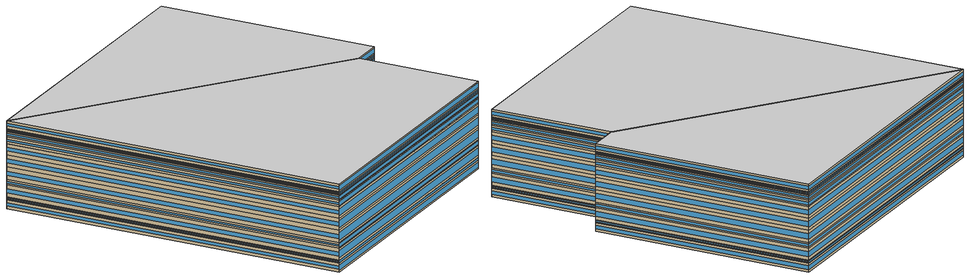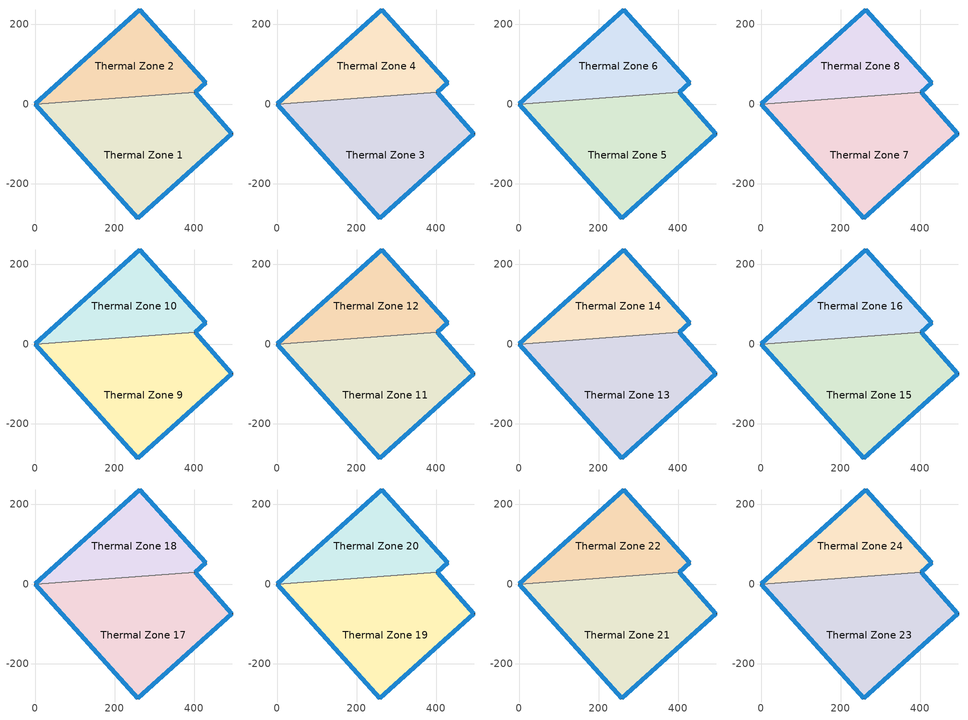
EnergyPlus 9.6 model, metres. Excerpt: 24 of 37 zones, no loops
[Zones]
Thermal Zone 1
 floor ground (ExtSlabCarpet): 0,0 402.06,28.93 494.97,-74.25 258.54,-287.14 z0
 wall outside (Ext Wall): 0,0 258.54,-287.14 494.97,-74.25 402.06,28.93 z0:9.62
 wall to Thermal Zone 2 (Interior Wall): 402.06,28.93 0,0 z0:9.62
 window (Ext Window): 258.55,-287.13 494.96,-74.26 z1.97:7.65; 494.96,-74.24 402.07,28.93 z2.79:6.83; 0.01,-0.01 258.53,-287.13 z3.22:6.4
Thermal Zone 2
 floor ground (ExtSlabCarpet): 428.72,52.93 402.06,28.93 0,0 263.09,236.89 z0
 wall outside (Ext Wall): 402.06,28.93 428.72,52.93 263.09,236.89 0,0 z0:9.62
 window (Ext Window): 402.07,28.94 428.71,52.93 z1.97:7.65; 428.71,52.94 263.09,236.88 z2.79:6.83; 263.08,236.88 0.01,0.01 z2.6:7.02
Thermal Zone 3
 floor to Thermal Zone 1 (Interior Floor): 0,0 402.06,28.93 494.97,-74.25 258.54,-287.14 z9.62
 wall outside (Ext Wall): 0,0 258.54,-287.14 494.97,-74.25 402.06,28.93 z9.62:13.24
 wall to Thermal Zone 4 (Interior Wall): 402.06,28.93 0,0 z9.62:13.24
 window (Ext Window): 258.55,-287.13 494.96,-74.26 z10.36:12.5; 494.96,-74.24 402.07,28.93 z10.67:12.19; 0.01,-0.01 258.53,-287.13 z10.83:12.03
Thermal Zone 4
 floor to Thermal Zone 2 (Interior Floor): 0,0 263.09,236.89 428.72,52.93 402.06,28.93 z9.62
 wall outside (Ext Wall): 402.06,28.93 428.72,52.93 263.09,236.89 0,0 z9.62:13.24
 window (Ext Window): 402.07,28.94 428.71,52.93 z10.36:12.5; 428.71,52.94 263.09,236.88 z10.67:12.19; 263.08,236.88 0.01,0.01 z10.6:12.26
Thermal Zone 5
 floor to Thermal Zone 3 (Interior Floor): 0,0 402.06,28.93 494.97,-74.25 258.54,-287.14 z13.24
 wall outside (Ext Wall): 0,0 258.54,-287.14 494.97,-74.25 402.06,28.93 z13.24:26.42
 wall to Thermal Zone 6 (Interior Wall): 402.06,28.93 0,0 z13.24:26.42
 window (Ext Window): 258.55,-287.13 494.96,-74.26 z15.94:23.72; 494.96,-74.24 402.07,28.93 z17.06:22.6; 0.01,-0.01 258.53,-287.13 z17.66:22
Thermal Zone 6
 floor to Thermal Zone 4 (Interior Floor): 0,0 263.09,236.89 428.72,52.93 402.06,28.93 z13.24
 wall outside (Ext Wall): 402.06,28.93 428.72,52.93 263.09,236.89 0,0 z13.24:26.42
 window (Ext Window): 402.07,28.94 428.71,52.93 z15.94:23.72; 428.71,52.94 263.09,236.88 z17.06:22.6; 263.08,236.88 0.01,0.01 z16.8:22.86
Thermal Zone 7
 floor to Thermal Zone 5 (Interior Floor): 0,0 402.06,28.93 494.97,-74.25 258.54,-287.14 z26.42
 wall outside (Ext Wall): 0,0 258.54,-287.14 494.97,-74.25 402.06,28.93 z26.42:32.81
 wall to Thermal Zone 8 (Interior Wall): 402.06,28.93 0,0 z26.42:32.81
 window (Ext Window): 258.55,-287.13 494.96,-74.26 z27.73:31.5; 494.96,-74.24 402.07,28.93 z28.27:30.96; 0.01,-0.01 258.53,-287.13 z28.56:30.67
Thermal Zone 8
 floor to Thermal Zone 6 (Interior Floor): 0,0 263.09,236.89 428.72,52.93 402.06,28.93 z26.42
 wall outside (Ext Wall): 402.06,28.93 428.72,52.93 263.09,236.89 0,0 z26.42:32.81
 window (Ext Window): 402.07,28.94 428.71,52.93 z27.73:31.5; 428.71,52.94 263.09,236.88 z28.27:30.96; 263.08,236.88 0.01,0.01 z28.15:31.08
Thermal Zone 9
 floor to Thermal Zone 7 (Interior Floor): 0,0 402.06,28.93 494.97,-74.25 258.54,-287.14 z32.81
 wall outside (Ext Wall): 0,0 258.54,-287.14 494.97,-74.25 402.06,28.93 z32.81:46.53
 wall to Thermal Zone 10 (Interior Wall): 402.06,28.93 0,0 z32.81:46.53
 window (Ext Window): 258.55,-287.13 494.96,-74.26 z35.62:43.72; 494.96,-74.24 402.07,28.93 z36.79:42.55; 0.01,-0.01 258.53,-287.13 z37.41:41.93
Thermal Zone 10
 floor to Thermal Zone 8 (Interior Floor): 0,0 263.09,236.89 428.72,52.93 402.06,28.93 z32.81
 wall outside (Ext Wall): 402.06,28.93 428.72,52.93 263.09,236.89 0,0 z32.81:46.53
 window (Ext Window): 402.07,28.94 428.71,52.93 z35.62:43.72; 428.71,52.94 263.09,236.88 z36.79:42.55; 263.08,236.88 0.01,0.01 z36.51:42.83
Thermal Zone 11
 floor to Thermal Zone 9 (Interior Floor): 0,0 402.06,28.93 494.97,-74.25 258.54,-287.14 z46.53
 wall outside (Ext Wall): 0,0 258.54,-287.14 494.97,-74.25 402.06,28.93 z46.53:60.31
 wall to Thermal Zone 12 (Interior Wall): 402.06,28.93 0,0 z46.53:60.31
 window (Ext Window): 258.55,-287.13 494.96,-74.26 z49.35:57.49; 494.96,-74.24 402.07,28.93 z50.53:56.31; 0.01,-0.01 258.53,-287.13 z51.15:55.69
Thermal Zone 12
 floor to Thermal Zone 10 (Interior Floor): 0,0 263.09,236.89 428.72,52.93 402.06,28.93 z46.53
 wall outside (Ext Wall): 402.06,28.93 428.72,52.93 263.09,236.89 0,0 z46.53:60.31
 window (Ext Window): 402.07,28.94 428.71,52.93 z49.35:57.49; 428.71,52.94 263.09,236.88 z50.53:56.31; 263.08,236.88 0.01,0.01 z50.25:56.59
Thermal Zone 13
 floor to Thermal Zone 11 (Interior Floor): 0,0 402.06,28.93 494.97,-74.25 258.54,-287.14 z60.31
 wall outside (Ext Wall): 0,0 258.54,-287.14 494.97,-74.25 402.06,28.93 z60.31:72.8
 wall to Thermal Zone 14 (Interior Wall): 402.06,28.93 0,0 z60.31:72.8
 window (Ext Window): 258.55,-287.13 494.96,-74.26 z62.87:70.24; 494.96,-74.24 402.07,28.93 z63.93:69.18; 0.01,-0.01 258.53,-287.13 z64.49:68.62
Thermal Zone 14
 floor to Thermal Zone 12 (Interior Floor): 0,0 263.09,236.89 428.72,52.93 402.06,28.93 z60.31
 wall outside (Ext Wall): 402.06,28.93 428.72,52.93 263.09,236.89 0,0 z60.31:72.8
 window (Ext Window): 402.07,28.94 428.71,52.93 z62.87:70.24; 428.71,52.94 263.09,236.88 z63.93:69.18; 263.08,236.88 0.01,0.01 z63.68:69.43
Thermal Zone 15
 floor to Thermal Zone 13 (Interior Floor): 0,0 402.06,28.93 494.97,-74.25 258.54,-287.14 z72.8
 wall outside (Ext Wall): 0,0 258.54,-287.14 494.97,-74.25 402.06,28.93 z72.8:80.12
 wall to Thermal Zone 16 (Interior Wall): 402.06,28.93 0,0 z72.8:80.12
 window (Ext Window): 258.55,-287.13 494.96,-74.26 z74.3:78.62; 494.96,-74.24 402.07,28.93 z74.92:78; 0.01,-0.01 258.53,-287.13 z75.25:77.67
Thermal Zone 16
 floor to Thermal Zone 14 (Interior Floor): 0,0 263.09,236.89 428.72,52.93 402.06,28.93 z72.8
 wall outside (Ext Wall): 402.06,28.93 428.72,52.93 263.09,236.89 0,0 z72.8:80.12
 window (Ext Window): 402.07,28.94 428.71,52.93 z74.3:78.62; 428.71,52.94 263.09,236.88 z74.92:78; 263.08,236.88 0.01,0.01 z74.78:78.14
Thermal Zone 17
 floor to Thermal Zone 15 (Interior Floor): 0,0 402.06,28.93 494.97,-74.25 258.54,-287.14 z80.12
 wall outside (Ext Wall): 0,0 258.54,-287.14 494.97,-74.25 402.06,28.93 z80.12:86.07
 wall to Thermal Zone 18 (Interior Wall): 402.06,28.93 0,0 z80.12:86.07
 window (Ext Window): 258.55,-287.13 494.96,-74.26 z81.34:84.85; 494.96,-74.24 402.07,28.93 z81.85:84.34; 0.01,-0.01 258.53,-287.13 z82.11:84.08
Thermal Zone 18
 floor to Thermal Zone 16 (Interior Floor): 0,0 263.09,236.89 428.72,52.93 402.06,28.93 z80.12
 wall outside (Ext Wall): 402.06,28.93 428.72,52.93 263.09,236.89 0,0 z80.12:86.07
 window (Ext Window): 402.07,28.94 428.71,52.93 z81.34:84.85; 428.71,52.94 263.09,236.88 z81.85:84.34; 263.08,236.88 0.01,0.01 z81.73:84.46
Thermal Zone 19
 floor to Thermal Zone 17 (Interior Floor): 0,0 402.06,28.93 494.97,-74.25 258.54,-287.14 z86.07
 wall outside (Ext Wall): 0,0 258.54,-287.14 494.97,-74.25 402.06,28.93 z86.07:87.83
 wall to Thermal Zone 20 (Interior Wall): 402.06,28.93 0,0 z86.07:87.83
 window (Ext Window): 258.55,-287.13 494.96,-74.26 z86.43:87.47; 494.96,-74.24 402.07,28.93 z86.58:87.32; 0.01,-0.01 258.53,-287.13 z86.66:87.24
Thermal Zone 20
 floor to Thermal Zone 18 (Interior Floor): 0,0 263.09,236.89 428.72,52.93 402.06,28.93 z86.07
 wall outside (Ext Wall): 402.06,28.93 428.72,52.93 263.09,236.89 0,0 z86.07:87.83
 window (Ext Window): 402.07,28.94 428.71,52.93 z86.43:87.47; 428.71,52.94 263.09,236.88 z86.58:87.32; 263.08,236.88 0.01,0.01 z86.55:87.35
Thermal Zone 21
 floor to Thermal Zone 19 (Interior Floor): 0,0 402.06,28.93 494.97,-74.25 258.54,-287.14 z87.83
 wall outside (Ext Wall): 0,0 258.54,-287.14 494.97,-74.25 402.06,28.93 z87.83:89.55
 wall to Thermal Zone 22 (Interior Wall): 402.06,28.93 0,0 z87.83:89.55
 window (Ext Window): 258.55,-287.13 494.96,-74.26 z88.18:89.2; 494.96,-74.24 402.07,28.93 z88.33:89.05; 0.01,-0.01 258.53,-287.13 z88.41:88.97
Thermal Zone 22
 floor to Thermal Zone 20 (Interior Floor): 0,0 263.09,236.89 428.72,52.93 402.06,28.93 z87.83
 wall outside (Ext Wall): 402.06,28.93 428.72,52.93 263.09,236.89 0,0 z87.83:89.55
 window (Ext Window): 402.07,28.94 428.71,52.93 z88.18:89.2; 428.71,52.94 263.09,236.88 z88.33:89.05; 263.08,236.88 0.01,0.01 z88.29:89.09
Thermal Zone 23
 floor to Thermal Zone 21 (Interior Floor): 0,0 402.06,28.93 494.97,-74.25 258.54,-287.14 z89.55
 wall outside (Ext Wall): 0,0 258.54,-287.14 494.97,-74.25 402.06,28.93 z89.55:98.21
 wall to Thermal Zone 24 (Interior Wall): 402.06,28.93 0,0 z89.55:98.21
 window (Ext Window): 258.55,-287.13 494.96,-74.26 z91.33:96.43; 494.96,-74.24 402.07,28.93 z92.06:95.7; 0.01,-0.01 258.53,-287.13 z92.45:95.31
 ceiling to Thermal Zone 25 (Interior Ceiling): 0,0 258.54,-287.14 494.97,-74.25 402.06,28.93 z98.21
Thermal Zone 24
 floor to Thermal Zone 22 (Interior Floor): 0,0 263.09,236.89 428.72,52.93 402.06,28.93 z89.55
 wall outside (Ext Wall): 402.06,28.93 428.72,52.93 263.09,236.89 0,0 z89.55:98.21
 window (Ext Window): 402.07,28.94 428.71,52.93 z91.33:96.43; 428.71,52.94 263.09,236.88 z92.06:95.7; 263.08,236.88 0.01,0.01 z91.89:95.87
 ceiling to Thermal Zone 26 (Interior Ceiling): 0,0 402.06,28.93 428.72,52.93 263.09,236.89 z98.21
[Building]
Building 1: North Axis {deg}=-0
[Site:Location]
Washington Dc Dulles IntL Ar: Latitude {deg}=38.98; Longitude {deg}=-77.47; Time Zone {hr}=-5; Elevation {m}=82
[SizingPeriod:DesignDay] Day of Month=21; Dry-Bulb Temperature Range Modifier Type=DefaultMultipliers; Barometric Pressure {Pa}=86790; Rain Indicator=No; Snow Indicator=No; Daylight Saving Time Indicator=No; Begin Environment Reset Mode=FullResetAtBeginEnvironment
Name | Month | Day Type | Maximum Dry-Bulb Temperature {C} | Daily Dry-Bulb Temperature Range {deltaC} | Humidity Condition Type | Wetbulb or DewPoint at Maximum Dry-Bulb {C} | Wind Speed {m/s} | Wind Direction {deg} | Solar Model Indicator | ASHRAE Clear Sky Optical Depth for Beam Irradiance (taub) | ASHRAE Clear Sky Optical Depth for Diffuse Irradiance (taud) | Enthalpy at Maximum Dry-Bulb {J/kg} | Sky Clearness
SALT-LAKE-CITY-IAP Ann Clg .4% Condns DB=>MWB | 7 | SummerDesignDay | 36.5 | 14.4 | Wetbulb | 17.1 | 5 | 340 | ASHRAETau | 0.339 | 2.366
SALT-LAKE-CITY-IAP Ann Clg .4% Condns DP=>MDB | 7 | SummerDesignDay | 22.5 | 14.4 | Dewpoint | 15.6 | 5 | 340 | ASHRAETau | 0.339 | 2.366
SALT-LAKE-CITY-IAP Ann Clg .4% Condns Enth=>MDB | 7 | SummerDesignDay | 30.8 | 14.4 | Enthalpy |  | 5 | 340 | ASHRAETau | 0.339 | 2.366 | 59300
SALT-LAKE-CITY-IAP Ann Clg .4% Condns WB=>MDB | 7 | SummerDesignDay | 31.2 | 14.4 | Wetbulb | 19 | 5 | 340 | ASHRAETau | 0.339 | 2.366
SALT-LAKE-CITY-IAP Ann Htg 99.6% Condns DB | 1 | WinterDesignDay | -12.4 | 0 | Wetbulb | -12.4 | 2.6 | 140 | ASHRAEClearSky |  |  |  | 0
SALT-LAKE-CITY-IAP Ann Htg Wind 99.6% Condns WS=>MCDB | 1 | WinterDesignDay | 6.8 | 0 | Wetbulb | 6.8 | 12.4 | 140 | ASHRAEClearSky |  |  |  | 0
SALT-LAKE-CITY-IAP Ann Hum_n 99.6% Condns DP=>MCDB | 1 | WinterDesignDay | -10.7 | 0 | Dewpoint | -16.2 | 2.6 | 140 | ASHRAEClearSky |  |  |  | 0
[Material] Thermal Absorptance=0.9
Name | Roughness | Thickness m | Conductivity W/m-K | Density kg/m3 | Specific Heat J/kg-K | Solar Absorptance | Visible Absorptance
wall concrete | MediumRough | 0.398 | 0.5 | 2243 | 837 | 0.65 | 0.65
Wall Insulation [37] | MediumRough | 0.0681 | 0.0432 | 91 | 837 | 0.5 | 0.5
F16 Acoustic tile | MediumSmooth | 0.0191 | 0.06 | 368 | 590 | 0.3 | 0.3
M11 100mm lightweight concrete | MediumRough | 0.1016 | 0.53 | 1280 | 840 | 0.5 | 0.5
MAT-CC05 4 HW CONCRETE | Rough | 0.1016 | 1.311 | 2240 | 836.8 | 0.85 | 0.85
G01a 19mm gypsum board | MediumSmooth | 0.019 | 0.16 | 800 | 1090 | 0.4 | 0.4
[Material:AirGap]
Name | Thermal Resistance m2-K/W
F04 Wall air space resistance | 0.15
F05 Ceiling air space resistance | 0.18
[Material:NoMass]
CP02 CARPET PAD: Roughness=Smooth; Thermal Resistance m2-K/W=0.1; Thermal Absorptance=0.9; Solar Absorptance=0.8; Visible Absorptance=0.8
[WindowMaterial:SimpleGlazingSystem]
Window Material Simple Glazing System: U-Factor W/m2-K=1.51; Solar Heat Gain Coefficient=0.25
[Construction]
Ext Wall: wall concrete, Wall Insulation [37]
Ext Window: Window Material Simple Glazing System
ExtSlabCarpet: MAT-CC05 4 HW CONCRETE, CP02 CARPET PAD
Interior Ceiling: M11 100mm lightweight concrete, F05 Ceiling air space resistance, F16 Acoustic tile
Interior Floor: F16 Acoustic tile, F05 Ceiling air space resistance, M11 100mm lightweight concrete
Interior Wall: G01a 19mm gypsum board, F04 Wall air space resistance, G01a 19mm gypsum board
[Zone]
Thermal Zone 1; Thermal Zone 2: 48, 0, 0, 0, , 1, , , , , , Yes
Thermal Zone 3; Thermal Zone 4: 48, 0, 0, 9.62, , 1, , , , , , Yes
Thermal Zone 5; Thermal Zone 6: 48, 0, 0, 13.24, , 1, , , , , , Yes
Thermal Zone 7; Thermal Zone 8: 48, 0, 0, 26.42, , 1, , , , , , Yes
Thermal Zone 9; Thermal Zone 10: 48, 0, 0, 32.81, , 1, , , , , , Yes
Thermal Zone 11; Thermal Zone 12: 48, 0, 0, 46.53, , 1, , , , , , Yes
Thermal Zone 13; Thermal Zone 14: 48, 0, 0, 60.31, , 1, , , , , , Yes
Thermal Zone 15; Thermal Zone 16: 48, 0, 0, 72.8, , 1, , , , , , Yes
Thermal Zone 17; Thermal Zone 18: 48, 0, 0, 80.12, , 1, , , , , , Yes
Thermal Zone 19; Thermal Zone 20: 48, 0, 0, 86.07, , 1, , , , , , Yes
Thermal Zone 21; Thermal Zone 22: 48, 0, 0, 87.83, , 1, , , , , , Yes
Thermal Zone 23; Thermal Zone 24: 48, 0, 0, 89.55, , 1, , , , , , Yes
[AvailabilityManager:Scheduled] Schedule=Always On Discrete
Packaged Rooftop Air Conditioner 1 Availability Manager; Air Loop HVAC Outdoor Air System 1 Availability Manager; Packaged Rooftop Air Conditioner 2 Availability Manager; Air Loop HVAC Outdoor Air System 2 Availability Manager; Packaged Rooftop Air Conditioner 3 Availability Manager; Air Loop HVAC Outdoor Air System 3 Availability Manager; Packaged Rooftop Air Conditioner 4 Availability Manager; Air Loop HVAC Outdoor Air System 4 Availability Manager
[Schedule:Constant]
Always On Discrete: Hourly Value=1
